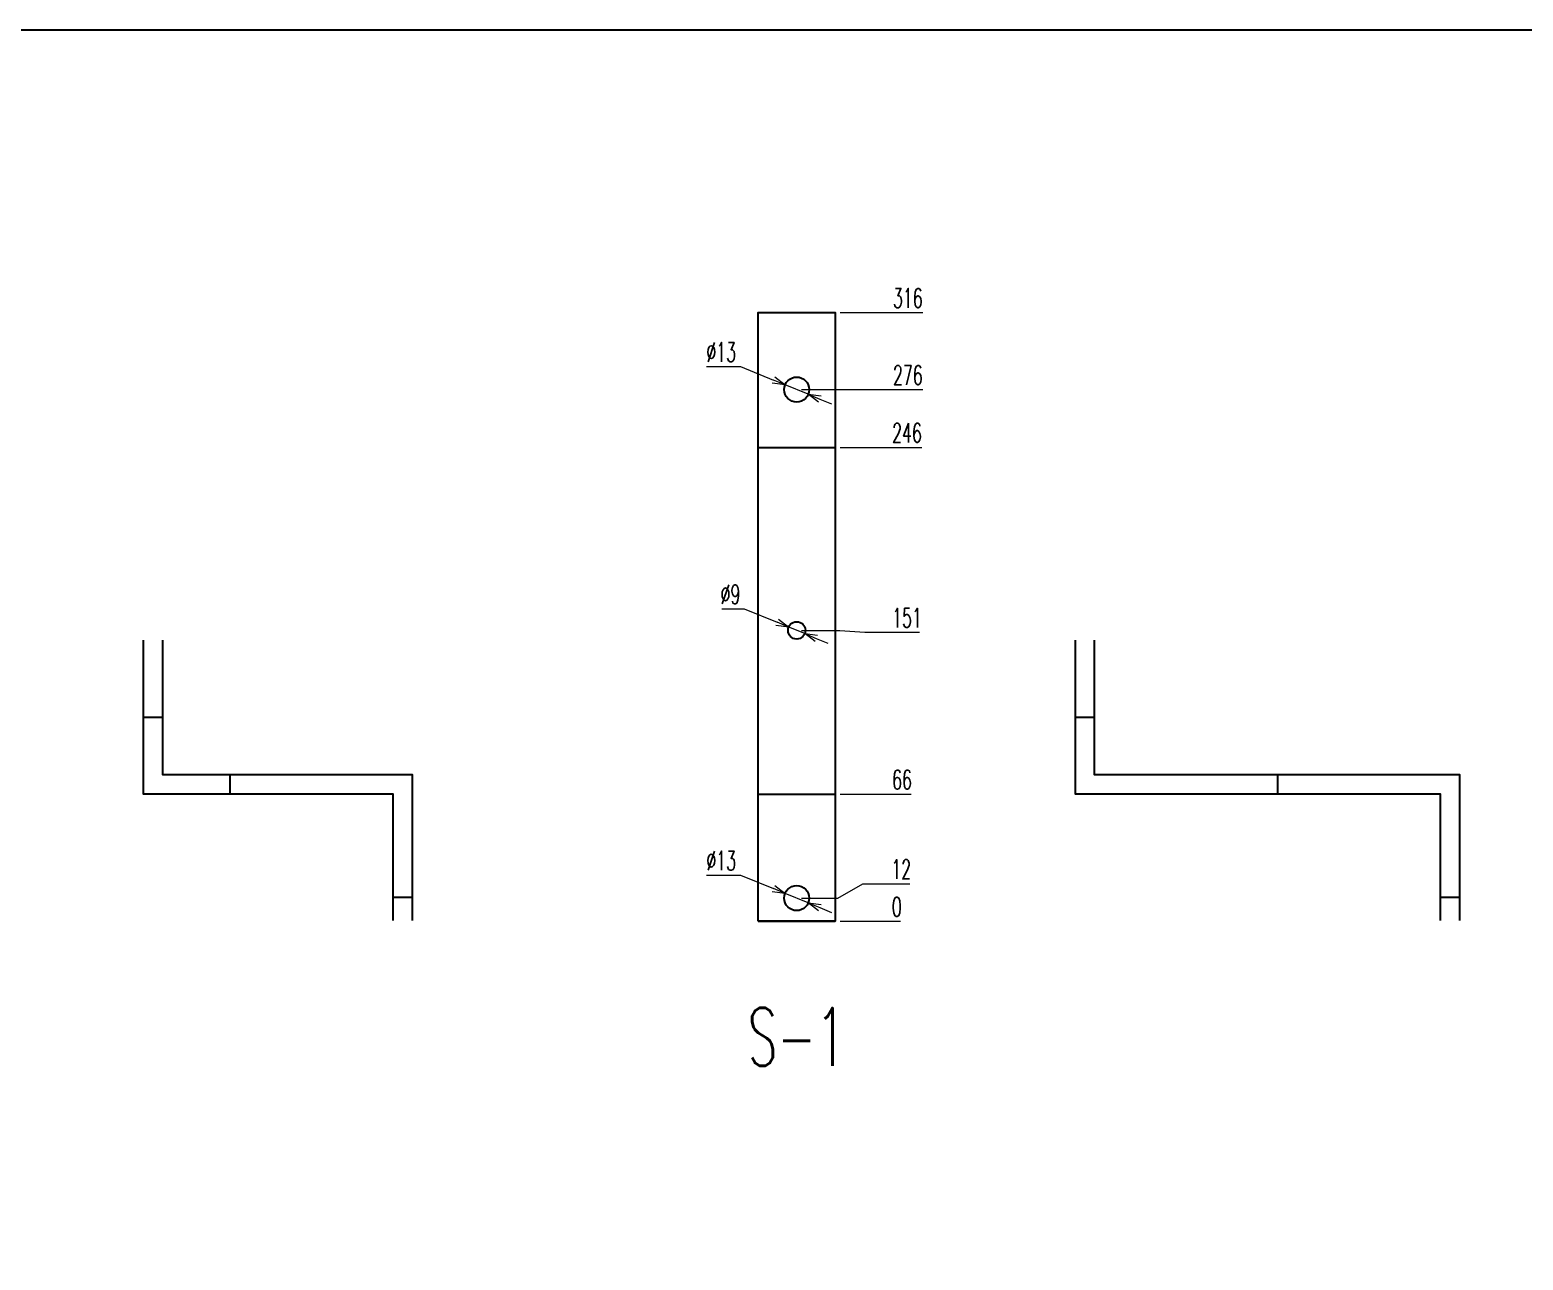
# Model space of a CAD drawing. Header units: millimetres. Extents: x 173893 to 258446, y -176540 to -123824.
# Drawn here: x 192023 to 192798, y -167744 to -167105 of the extents above; entities that cross this region are included whole.
import ezdxf
from ezdxf.enums import TextEntityAlignment as Align

# ---------------------------------------------------------------- set-up
doc = ezdxf.new("R2010")
doc.units = ezdxf.units.MM
doc.header["$LTSCALE"] = 3
doc.layers.add('@.DM. NÉT CHÍNH', color=7, linetype='Continuous')
doc.styles.add('Ann_w01', font='romans.shx', dxfattribs={"width": 0.6, "bigfont": 'chineset.shx'})
doc.dimstyles.new('Dim 01_SC05', dxfattribs={"dimscale": 5, "dimtxt": 2, "dimasz": 1.3, "dimexe": 0.5, "dimexo": 0.5, "dimgap": 0.5, "dimtad": 1, "dimtoh": 1, "dimdec": 1, "dimzin": 12, "dimdsep": 46, "dimtxsty": 'Ann_w01', "dimblk": 'OPEN30', "dimcen": 1.5, "dimclrd": 6, "dimclre": 6, "dimclrt": 3, "dimadec": 1, "dimazin": 3, "dimtm": 1e-09, "dimtfac": 1, "dimtdec": 1, "dimtmove": 0, "dimatfit": 3, "dimldrblk": 'OPEN30', "dimfxl": 1, "dimtolj": 1, "dimlwd": 20, "dimlwe": 20, "dimarcsym": 0})

# ---------------------------------------------------------------- blocks, each defined once
blk = doc.blocks.new('*D664')
at = {"color": 6, "lineweight": 20, "transparency": 16777216}
blk.add_line((192443.23, -167568.11), (192474.68, -167568.11), dxfattribs=at)
at = {"layer": 'Defpoints', "color": 0, "transparency": 16777216}
for p in [(192420.73, -167568.11), (192440.73, -167568.11), (192468.18, -167568.11)]:
    blk.add_point(p, dxfattribs=at)
at = {"color": 3, "transparency": 16777216, "insert": (192472.68, -167560.61), "char_height": 10, "attachment_point": 5, "style": 'Ann_w01'}
blk.add_mtext('\\A1;0', dxfattribs=at)
blk = doc.blocks.new('_Open30')
at = {"color": 0, "linetype": 'ByBlock', "lineweight": -2}
for p, q in [((-1, 0.27), (0, 0)), ((0, 0), (-1, -0.27)), ((0, 0), (-1, 0))]:
    blk.add_line(p, q, dxfattribs=at)
blk = doc.blocks.new('*D657')
at = {"color": 6, "lineweight": 20, "transparency": 16777216}
for p, q in [((192442.04, -167556.11), (192455.04, -167548.61)), ((192455.04, -167548.61), (192479.4, -167548.61)), ((192423.23, -167556.11), (192442.04, -167556.11))]:
    blk.add_line(p, q, dxfattribs=at)
at = {"layer": 'Defpoints', "color": 0, "transparency": 16777216}
for p in [(192468.04, -167548.61), (192420.73, -167556.11), (192420.73, -167568.11)]:
    blk.add_point(p, dxfattribs=at)
at = {"color": 3, "transparency": 16777216, "insert": (192474.97, -167541.11), "char_height": 10, "attachment_point": 5, "style": 'Ann_w01'}
blk.add_mtext('\\A1;12', dxfattribs=at)
blk = doc.blocks.new('*D658')
at = {"color": 6, "lineweight": 20, "transparency": 16777216}
blk.add_line((192443.23, -167502.11), (192480.11, -167502.11), dxfattribs=at)
at = {"layer": 'Defpoints', "color": 0, "transparency": 16777216}
for p in [(192440.73, -167502.11), (192468.18, -167502.11), (192420.73, -167568.11)]:
    blk.add_point(p, dxfattribs=at)
at = {"color": 3, "transparency": 16777216, "insert": (192475.4, -167494.61), "char_height": 10, "attachment_point": 5, "style": 'Ann_w01'}
blk.add_mtext('\\A1;66', dxfattribs=at)
blk = doc.blocks.new('*D659')
at = {"color": 6, "lineweight": 20, "transparency": 16777216}
for p, q in [((192423.23, -167417.11), (192443.04, -167417.11)), ((192443.04, -167417.11), (192456.04, -167418.11)), ((192456.04, -167418.11), (192484.4, -167418.11))]:
    blk.add_line(p, q, dxfattribs=at)
at = {"layer": 'Defpoints', "color": 0, "transparency": 16777216}
for p in [(192420.73, -167417.11), (192469.04, -167418.11), (192420.73, -167568.11)]:
    blk.add_point(p, dxfattribs=at)
at = {"color": 3, "transparency": 16777216, "insert": (192477.97, -167410.61), "char_height": 10, "attachment_point": 5, "style": 'Ann_w01'}
blk.add_mtext('\\A1;151', dxfattribs=at)
blk = doc.blocks.new('*D660')
at = {"color": 6, "lineweight": 20, "transparency": 16777216}
blk.add_line((192443.23, -167322.11), (192485.68, -167322.11), dxfattribs=at)
at = {"layer": 'Defpoints', "color": 0, "transparency": 16777216}
for p in [(192440.73, -167322.11), (192467.75, -167322.11), (192420.73, -167568.11)]:
    blk.add_point(p, dxfattribs=at)
at = {"color": 3, "transparency": 16777216, "insert": (192477.97, -167314.61), "char_height": 10, "attachment_point": 5, "style": 'Ann_w01'}
blk.add_mtext('\\A1;246', dxfattribs=at)
blk = doc.blocks.new('*D661')
at = {"color": 6, "lineweight": 20, "transparency": 16777216}
blk.add_line((192423.23, -167292.11), (192486.11, -167292.11), dxfattribs=at)
at = {"layer": 'Defpoints', "color": 0, "transparency": 16777216}
for p in [(192420.73, -167292.11), (192468.18, -167292.11), (192420.73, -167568.11)]:
    blk.add_point(p, dxfattribs=at)
at = {"color": 3, "transparency": 16777216, "insert": (192478.4, -167284.61), "char_height": 10, "attachment_point": 5, "style": 'Ann_w01'}
blk.add_mtext('\\A1;276', dxfattribs=at)
blk = doc.blocks.new('*D662')
at = {"color": 6, "lineweight": 20, "transparency": 16777216}
blk.add_line((192443.23, -167252.11), (192486.11, -167252.11), dxfattribs=at)
at = {"layer": 'Defpoints', "color": 0, "transparency": 16777216}
for p in [(192440.73, -167252.11), (192468.18, -167252.11), (192420.73, -167568.11)]:
    blk.add_point(p, dxfattribs=at)
at = {"color": 3, "transparency": 16777216, "insert": (192478.4, -167244.61), "char_height": 10, "attachment_point": 5, "style": 'Ann_w01'}
blk.add_mtext('\\A1;316', dxfattribs=at)
blk = doc.blocks.new('*D663')
at = {"color": 6, "lineweight": 20, "transparency": 16777216}
for p, q in [((192373.95, -167280.16), (192391.59, -167280.16)), ((192391.59, -167280.16), (192408.7, -167287.18)), ((192426.75, -167294.58), (192414.72, -167289.65)), ((192432.76, -167297.05), (192438.77, -167299.51))]:
    blk.add_line(p, q, dxfattribs=at)
at = {"layer": 'Defpoints', "color": 0, "transparency": 16777216}
for p in [(192414.72, -167289.65), (192426.75, -167294.58)]:
    blk.add_point(p, dxfattribs=at)
at = {"color": 6, "lineweight": 20, "transparency": 16777216, "xscale": 6.5, "yscale": 6.5, "zscale": 6.5}
for p, rotation in [((192414.72, -167289.65), 337.6980609069764), ((192426.75, -167294.58), 157.6980609069764)]:
    blk.add_blockref('_Open30', p, dxfattribs=dict(at, rotation=rotation))
at = {"color": 3, "transparency": 16777216, "insert": (192381.52, -167272.66), "char_height": 10, "attachment_point": 5, "style": 'Ann_w01'}
blk.add_mtext('\\A1;∅13', dxfattribs=at)
blk = doc.blocks.new('*D655')
at = {"color": 6, "lineweight": 20, "transparency": 16777216}
for p, q in [((192381.8, -167405.92), (192393.44, -167405.92)), ((192393.44, -167405.92), (192410.55, -167412.94)), ((192424.9, -167418.82), (192416.57, -167415.41)), ((192430.91, -167421.29), (192436.92, -167423.75))]:
    blk.add_line(p, q, dxfattribs=at)
at = {"layer": 'Defpoints', "color": 0, "transparency": 16777216}
for p in [(192416.57, -167415.41), (192424.9, -167418.82)]:
    blk.add_point(p, dxfattribs=at)
at = {"color": 6, "lineweight": 20, "transparency": 16777216, "xscale": 6.5, "yscale": 6.5, "zscale": 6.5}
for p, rotation in [((192416.57, -167415.41), 337.6980609085356), ((192424.9, -167418.82), 157.6980609085357)]:
    blk.add_blockref('_Open30', p, dxfattribs=dict(at, rotation=rotation))
at = {"color": 3, "transparency": 16777216, "insert": (192386.37, -167398.42), "char_height": 10, "attachment_point": 5, "style": 'Ann_w01'}
blk.add_mtext('\\A1;∅9', dxfattribs=at)
blk = doc.blocks.new('*D656')
at = {"color": 6, "lineweight": 20, "transparency": 16777216}
for p, q in [((192373.95, -167544.16), (192391.59, -167544.16)), ((192391.59, -167544.16), (192408.7, -167551.18)), ((192426.75, -167558.58), (192414.72, -167553.65)), ((192432.76, -167561.05), (192438.77, -167563.51))]:
    blk.add_line(p, q, dxfattribs=at)
at = {"layer": 'Defpoints', "color": 0, "transparency": 16777216}
for p in [(192414.72, -167553.65), (192426.75, -167558.58)]:
    blk.add_point(p, dxfattribs=at)
at = {"color": 6, "lineweight": 20, "transparency": 16777216, "xscale": 6.5, "yscale": 6.5, "zscale": 6.5}
for p, rotation in [((192414.72, -167553.65), 337.6980609076337), ((192426.75, -167558.58), 157.6980609076338)]:
    blk.add_blockref('_Open30', p, dxfattribs=dict(at, rotation=rotation))
at = {"color": 3, "transparency": 16777216, "insert": (192381.52, -167536.66), "char_height": 10, "attachment_point": 5, "style": 'Ann_w01'}
blk.add_mtext('\\A1;∅13', dxfattribs=at)

msp = doc.modelspace()

# ---------------------------------------------------------------- linework, layer by layer
at = {"color": 2}
for p, q in [((192565.34, -167462.18), (192575.34, -167462.18)), ((192670.34, -167502.18), (192670.34, -167492.18)), ((192754.84, -167555.68), (192764.84, -167555.68)), ((192400.73, -167568.11), (192440.73, -167568.11))]:
    msp.add_line(p, q, dxfattribs=at)
msp.add_line((192126.78, -167502.18), (192126.78, -167492.18))
for points in [[(192400.73, -167568.11), (192400.73, -167252.11), (192440.73, -167252.11), (192440.73, -167568.11)], [(192400.73, -167568.11), (192400.73, -167322.11), (192440.73, -167322.11), (192440.73, -167568.11)], [(192400.73, -167568.11), (192400.73, -167502.11), (192440.73, -167502.11), (192440.73, -167568.11)]]:
    msp.add_lwpolyline(points, close=True, dxfattribs=at)
at = {"color": 1}
for points in [[(192211.28, -167567.68), (192211.28, -167502.18), (192081.78, -167502.18), (192081.78, -167422.18)], [(192221.28, -167567.68), (192221.28, -167492.18), (192091.78, -167492.18), (192091.78, -167422.18)]]:
    msp.add_lwpolyline(points, dxfattribs=at)
at = {"color": 2}
for points in [[(192754.84, -167567.68), (192754.84, -167502.18), (192565.34, -167502.18), (192565.34, -167422.18)], [(192764.84, -167567.68), (192764.84, -167492.18), (192575.34, -167492.18), (192575.34, -167422.18)]]:
    msp.add_lwpolyline(points, dxfattribs=at)
for centre, radius in [((192420.73, -167292.11), 6.5), ((192420.73, -167417.11), 4.5), ((192420.73, -167556.11), 6.5)]:
    msp.add_circle(centre, radius, dxfattribs=at)
at = {"layer": '@.DM. NÉT CHÍNH', "linetype": 'Continuous'}
for p, q in [((192081.78, -167462.18), (192091.78, -167462.18)), ((192211.28, -167555.68), (192221.28, -167555.68))]:
    msp.add_line(p, q, dxfattribs=at)
msp.add_lwpolyline([(191139.08, -167105.38), (196349.34, -167105.38), (196349.34, -171550.66), (191139.08, -171550.66)], close=True, dxfattribs=at)

# ---------------------------------------------------------------- texts
at = {"style": 'Ann_w01', "width": 0.6}
msp.add_text('S-1', height=30, dxfattribs=at).set_placement((192420.73, -167628.11), align=Align.MIDDLE_CENTER)

# ---------------------------------------------------------------- dimensions: what is measured, and where the dimension line sits
at = {"color": 2}
for feature_location, offset, origin, picture, middle in [((192440.73, -167252.11), (27.45, 0), (192420.73, -167568.11), '*D662', (192478.4, -167244.61)), ((192420.73, -167292.11), (47.45, 0), (192420.73, -167568.11), '*D661', (192478.4, -167284.61)), ((192440.73, -167322.11), (27.02, 0), (192420.73, -167568.11), '*D660', (192477.97, -167314.61)), ((192420.73, -167417.11), (48.31, -1), (192420.73, -167568.11), '*D659', (192477.97, -167410.61)), ((192440.73, -167502.11), (27.45, 0), (192420.73, -167568.11), '*D658', (192475.4, -167494.61)), ((192420.73, -167556.11), (47.31, 7.5), (192420.73, -167568.11), '*D657', (192474.97, -167541.11)), ((192440.73174841, -167568.11296683), (27.45045274, 0), (192420.73174841, -167568.11296683), '*D664', (192472.68220114, -167560.61296683))]:
    dim = msp.add_ordinate_dim(feature_location=feature_location, offset=offset, dtype=0, origin=origin, dimstyle='Dim 01_SC05', dxfattribs=at)
    dim.commit()
    dim.dimension.update_dxf_attribs({"geometry": picture, "text_midpoint": middle})
for p1, p2, picture, middle in [((192426.75, -167294.58), (192414.72, -167289.65), '*D663', (192381.52, -167280.16)), ((192424.9, -167418.82), (192416.57, -167415.41), '*D655', (192386.37, -167405.92)), ((192426.75, -167558.58), (192414.72, -167553.65), '*D656', (192381.52, -167544.16))]:
    dim = msp.add_diameter_dim_2p(p1=p1, p2=p2, dimstyle='Dim 01_SC05', dxfattribs=at)
    dim.commit()
    dim.dimension.update_dxf_attribs({"geometry": picture, "text_midpoint": middle, "dimtype": 163})

doc.saveas('drawing.dxf')
